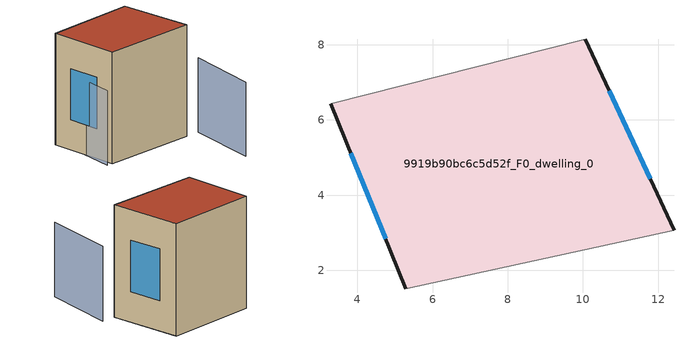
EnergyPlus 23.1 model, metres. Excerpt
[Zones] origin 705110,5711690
9919b90bc6c5d52f_F0_dwelling_0
 floor ground (EU_floor_Construction): 12.42,3.07 10.06,8.15 3.28,6.44 5.29,1.51 z0
 wall outside (EU_wall_Construction): 5.29,1.51 3.28,6.44 / 10.06,8.15 12.42,3.07 z0:9
 wall adiabatic (EU_wall_Construction): 3.28,6.44 10.06,8.15 / 12.42,3.07 5.29,1.51 z0:9
 window (EU_Window_Construction): 4.75,2.84 3.82,5.11 / 10.7,6.78 11.78,4.44 z2.43:6.57
 roof outside (EU_roof_Construction): 10.06,8.15 12.42,3.07 5.29,1.51 3.28,6.44 z9
shading: 13.49,3.26 14.47,-2.11 / 3.74,6.54 4.89,1.5 z0:6
[Building]
EU S2 Campaign: North Axis=0; Terrain=City; Solar Distribution=FullExterior
[Site:Location]
London: Latitude=51.5; Longitude=-0.5; Time Zone=0; Elevation=25
[SizingPeriod:WeatherFileDays]
AnnualSizingPeriod: Begin Month=1; Begin Day of Month=1; End Month=12; End Day of Month=31; Day of Week for Start Day=Monday; Use Weather File Daylight Saving Period=No; Use Weather File Rain and Snow Indicators=No
[MATERIAL]
EU_InternalMass_Material: Roughness=MediumRough; Thickness=0.1; Conductivity=1; Density=1800; Specific Heat=900; Thermal Absorptance=0.9; Solar Absorptance=0.7; Visible Absorptance=0.7
[MATERIAL:NOMASS] Roughness=MediumRough; Thermal Absorptance=0.9; Solar Absorptance=0.7; Visible Absorptance=0.7
Name | Thermal Resistance
EU_wall_NoMass | 0.555556
EU_roof_NoMass | 0.510204
EU_floor_NoMass | 1.68919
[WINDOWMATERIAL:SIMPLEGLAZINGSYSTEM]
EU_Window_SimpleGlazing: UFactor=3.96; Solar Heat Gain Coefficient=0.85; Visible Transmittance=0.85
[CONSTRUCTION]
EU_wall_Construction: EU_wall_NoMass
EU_roof_Construction: EU_roof_NoMass
EU_floor_Construction: EU_floor_NoMass
EU_InternalMass_Construction: EU_InternalMass_Material
EU_Window_Construction: EU_Window_SimpleGlazing
[ZONE]
9919b90bc6c5d52f_F0_dwelling_0: Type=1; Multiplier=1; Ceiling Height=autocalculate; Volume=345.496; Floor Area=autocalculate; Part of Total Floor Area=Yes
[INTERNALMASS]
9919b90bc6c5d52f_F0_dwelling_0_EU_InternalMass: Construction=EU_InternalMass_Construction; Zone or ZoneList=9919b90bc6c5d52f_F0_dwelling_0; Surface Area=38.3882
[OTHEREQUIPMENT]
EU_Step8_InternalGain_9919b90bc6c5d52f_F0_dwelling_0_f000: Fuel Type=Electricity; Zone or ZoneList or Space or SpaceList=9919b90bc6c5d52f_F0_dwelling_0; Schedule=EU_Step8_GainSchedule_9919b90bc6c5d52f_F0_dwelling_0_f000; Design Level Calculation Method=Watts/Area; Power per Zone Floor Area=1; Fraction Latent=0; Fraction Radiant=0; Fraction Lost=0; Carbon Dioxide Generation Rate=0; EndUse Subcategory=EU_Step8_InternalGains
[ZONEVENTILATION:DESIGNFLOWRATE]
EU_ConstantAir_9919b90bc6c5d52f_F0_dwelling_0: Zone or ZoneList or Space or SpaceList=9919b90bc6c5d52f_F0_dwelling_0; Schedule=EU_AlwaysOn; Design Flow Rate Calculation Method=AirChanges/Hour; Air Changes per Hour=0.48; Ventilation Type=Natural; Fan Pressure Rise=0; Fan Total Efficiency=1; Constant Term Coefficient=1; Temperature Term Coefficient=0; Velocity Term Coefficient=0; Velocity Squared Term Coefficient=0; Minimum Indoor Temperature=-100; Maximum Indoor Temperature=100; Delta Temperature=-100; Minimum Outdoor Temperature=-100; Maximum Outdoor Temperature=100; Maximum Wind Speed=40
[HVACTEMPLATE:THERMOSTAT]
EU_HeatOnly_9919b90bc6c5d52f_F0_dwelling_0: Constant Heating Setpoint=20; Constant Cooling Setpoint=50
[HVACTEMPLATE:ZONE:IDEALLOADSAIRSYSTEM]
9919b90bc6c5d52f_F0_dwelling_0: Template Thermostat=EU_HeatOnly_9919b90bc6c5d52f_F0_dwelling_0; System Availability Schedule=EU_AlwaysOn; Maximum Heating Supply Air Temperature=50; Minimum Cooling Supply Air Temperature=13; Maximum Heating Supply Air Humidity Ratio=0.0156; Minimum Cooling Supply Air Humidity Ratio=0.0077; Heating Limit=NoLimit; Cooling Limit=NoLimit; Heating Availability Schedule=EU_AlwaysOn; Cooling Availability Schedule=EU_CoolingOff; Dehumidification Control Type=ConstantSensibleHeatRatio; Cooling Sensible Heat Ratio=0.7; Dehumidification Setpoint=60; Humidification Control Type=None; Humidification Setpoint=30; Outdoor Air Method=None; Outdoor Air Flow Rate per Person=0.00944; Outdoor Air Flow Rate per Zone Floor Area=0; Outdoor Air Flow Rate per Zone=0; Demand Controlled Ventilation Type=None; Outdoor Air Economizer Type=NoEconomizer; Heat Recovery Type=None; Sensible Heat Recovery Effectiveness=0.7; Latent Heat Recovery Effectiveness=0.65
[SIZING:ZONE]
9919b90bc6c5d52f_F0_dwelling_0: Zone Cooling Design Supply Air Temperature Input Method=SupplyAirTemperature; Zone Cooling Design Supply Air Temperature=13; Zone Heating Design Supply Air Temperature Input Method=SupplyAirTemperature; Zone Heating Design Supply Air Temperature=50; Zone Cooling Design Supply Air Humidity Ratio=0.008; Zone Heating Design Supply Air Humidity Ratio=0.008; Cooling Design Air Flow Method=DesignDay; Cooling Design Air Flow Rate=0; Cooling Minimum Air Flow per Zone Floor Area=0.000762; Cooling Minimum Air Flow=0; Cooling Minimum Air Flow Fraction=0.2; Heating Design Air Flow Method=DesignDay; Heating Design Air Flow Rate=0; Heating Maximum Air Flow per Zone Floor Area=0.002032; Heating Maximum Air Flow=0.141576; Heating Maximum Air Flow Fraction=0.3; Account for Dedicated Outdoor Air System=No; Dedicated Outdoor Air System Control Strategy=NeutralSupplyAir; Dedicated Outdoor Air Low Setpoint Temperature for Design=autosize; Dedicated Outdoor Air High Setpoint Temperature for Design=autosize; Zone Load Sizing Method=Sensible Load Only No Latent Load; Zone Latent Cooling Design Supply Air Humidity Ratio Input Method=HumidityRatioDifference; Zone Cooling Design Supply Air Humidity Ratio Difference=0.005; Zone Latent Heating Design Supply Air Humidity Ratio Input Method=HumidityRatioDifference; Zone Humidification Design Supply Air Humidity Ratio Difference=0.005
[SCHEDULE:CONSTANT]
Name | Hourly Value
EU_AlwaysOn | 1
EU_CoolingOff | 0
[SCHEDULE:FILE]
EU_Step8_GainSchedule_9919b90bc6c5d52f_F0_dwelling_0_f000: File=../../schedules/9919b90bc6c5d52f/9919b90bc6c5d52f_F0_dwelling_0_f000_gain.csv; Column Number=1; Rows to Skip at Top=0; Number of Hours of Data=8760; Column Separator=Comma; Interpolate to Timestep=No; Minutes per Item=60; Adjust Schedule for Daylight Savings=Yes
